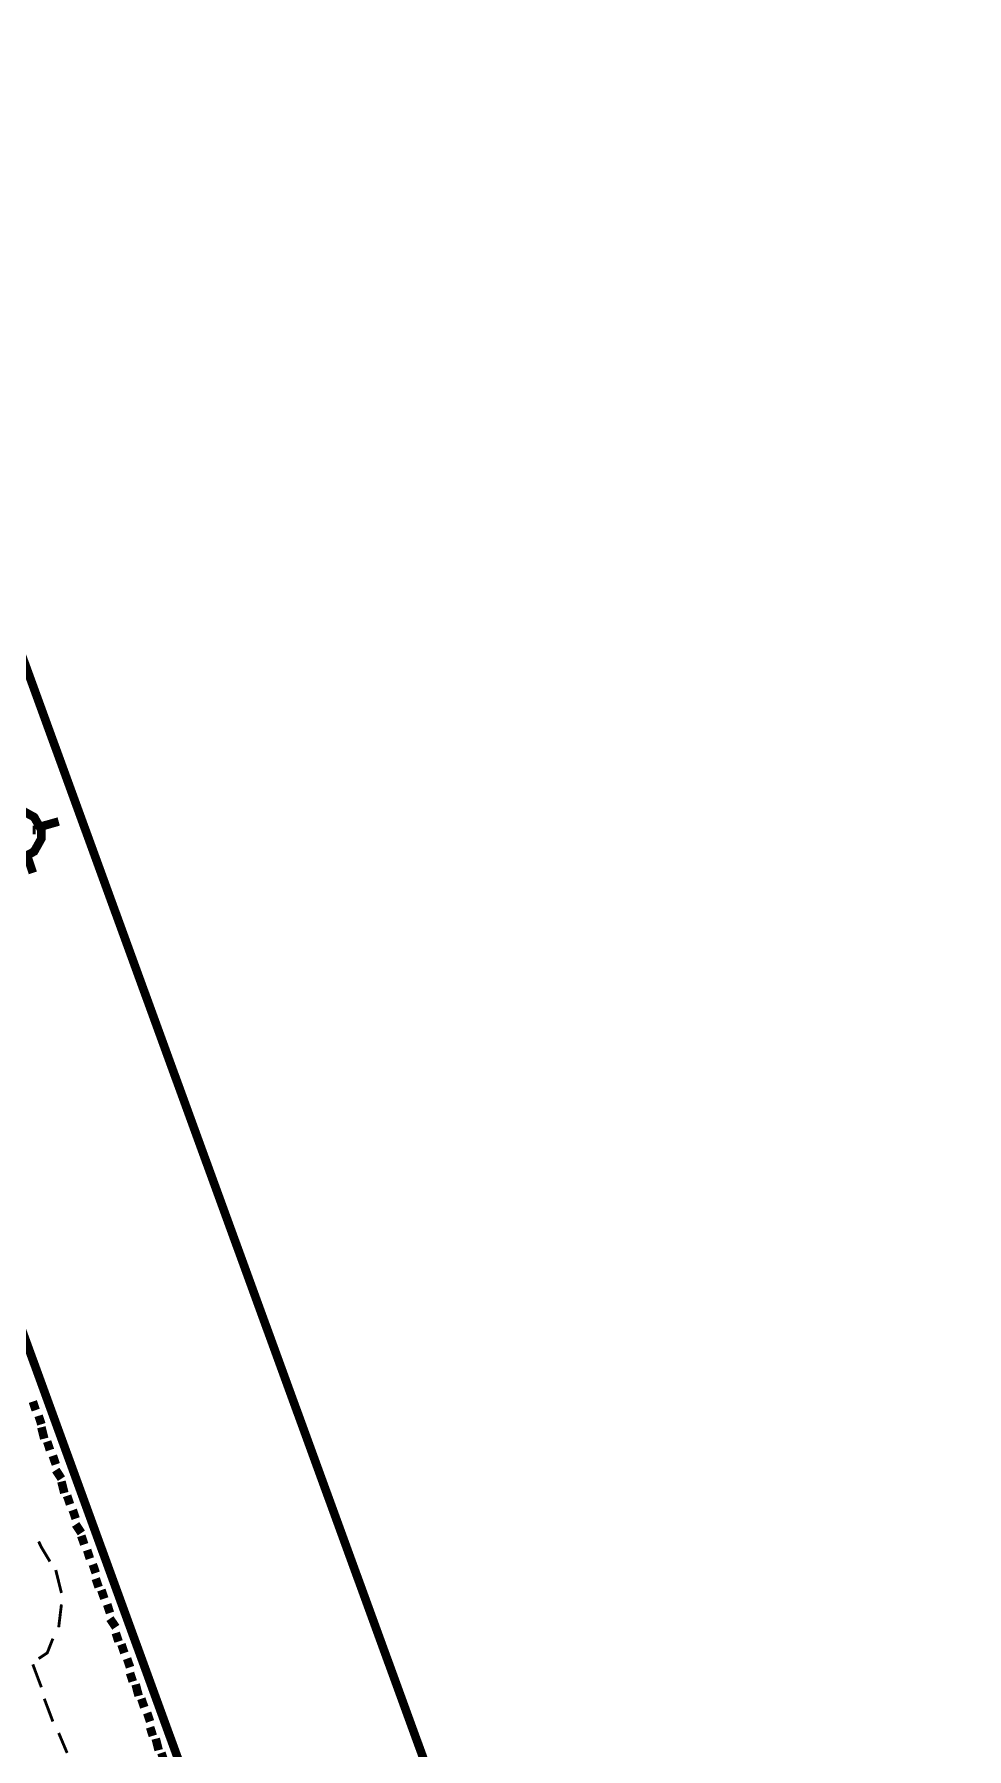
# Model space of a CAD drawing. Extents: x -2.4 to 13.4, y -16 to -5.
# Drawn here: x 2.393 to 2.937, y -9.863 to -8.863 of the extents above; entities that cross this region are included whole.
import ezdxf

# ---------------------------------------------------------------- set-up
doc = ezdxf.new("R2010")
doc.units = 0
doc.header["$MEASUREMENT"] = 0

msp = doc.modelspace()

# ---------------------------------------------------------------- linework, layer by layer
at = {"color": 0}
for points, const_width in [([(3.74199, -12.95219), (1.65538, -7.21884)], 0.005), ([(3.59868, -12.95219), (1.52868, -7.26383)], 0.005), ([(2.40708, -9.3222), (2.39538, -9.32551)], 0.005), ([(2.39368, -9.32719), (2.39198, -9.32719)], 0.005), ([(2.39198, -9.35215), (2.38868, -9.34216)], 0.005), ([(2.39368, -9.66552), (2.39198, -9.66052)], 0.005), ([(2.39698, -9.67381), (2.39538, -9.66883)], 0.005), ([(2.39868, -9.68218), (2.39698, -9.6755)], 0.005), ([(2.40198, -9.68884), (2.40038, -9.68386)], 0.005), ([(2.40538, -9.6972), (2.40368, -9.69216)], 0.005), ([(2.40868, -9.70551), (2.40538, -9.70051)], 0.005), ([(2.41038, -9.71386), (2.40868, -9.70719)], 0.005), ([(2.41368, -9.72054), (2.41198, -9.71548)], 0.005), ([(2.41698, -9.72883), (2.41528, -9.72384)], 0.005), ([(2.42028, -9.73719), (2.41698, -9.73219)], 0.005), ([(2.42198, -9.74386), (2.42028, -9.73887)], 0.005), ([(2.39538, -9.74218), (2.39698, -9.74548), (2.40198, -9.75384)], 0.00167), ([(2.39538, -9.74218), (2.39698, -9.74548), (2.40198, -9.75384)], 0.00167), ([(2.42528, -9.75216), (2.42368, -9.74718)], 0.005), ([(2.40538, -9.75883), (2.40868, -9.77218)], 0.00167), ([(2.40538, -9.75883), (2.40868, -9.77218)], 0.00167), ([(2.42868, -9.76051), (2.42698, -9.75552)], 0.005), ([(2.43038, -9.76881), (2.42868, -9.76383)], 0.005), ([(2.43368, -9.77549), (2.43198, -9.7705)], 0.005), ([(2.40868, -9.77886), (2.40708, -9.7922)], 0.00167), ([(2.40868, -9.77886), (2.40708, -9.7922)], 0.00167), ([(2.43698, -9.78384), (2.43538, -9.77886)], 0.005), ([(2.44038, -9.7922), (2.43698, -9.78715)], 0.005), ([(2.40368, -9.79881), (2.40038, -9.80718), (2.39538, -9.81048)], 0.00167), ([(2.40368, -9.79881), (2.40038, -9.80718), (2.39538, -9.81048)], 0.00167), ([(2.44198, -9.8005), (2.44038, -9.79551)], 0.005), ([(2.44538, -9.80718), (2.44368, -9.80218)], 0.005), ([(2.44868, -9.81552), (2.44698, -9.81048)], 0.005), ([(2.39198, -9.81384), (2.39698, -9.82719)], 0.00167), ([(2.45028, -9.82383), (2.44868, -9.81884)], 0.005), ([(2.45368, -9.83219), (2.45198, -9.82551)], 0.005), ([(2.39868, -9.83387), (2.40368, -9.84716)], 0.00167), ([(2.45698, -9.83886), (2.45528, -9.83387)], 0.005), ([(2.46038, -9.84716), (2.45868, -9.84216)], 0.005), ([(2.46198, -9.85551), (2.46038, -9.85052)], 0.005), ([(2.40708, -9.85383), (2.41198, -9.86549)], 0.00167), ([(2.46538, -9.86387), (2.46368, -9.85719)], 0.005), ([(2.46868, -9.87048), (2.46698, -9.86549)], 0.005)]:
    msp.add_lwpolyline(points, dxfattribs=dict(at, const_width=const_width))
at = {"color": 0, "const_width": 0.005}
msp.add_lwpolyline([(2.38288, -9.31552), (2.38028, -9.31552), (2.37278, -9.31965), (2.36868, -9.32713), (2.36868, -9.32969), (2.36868, -9.33219), (2.37278, -9.33968), (2.38028, -9.34384), (2.38288, -9.34384), (2.38528, -9.34384), (2.39278, -9.33968), (2.39698, -9.33219), (2.39698, -9.32969), (2.39698, -9.32713), (2.39278, -9.31965), (2.38528, -9.31552), (2.38288, -9.31552)], close=True, dxfattribs=at)

doc.saveas('drawing.dxf')
